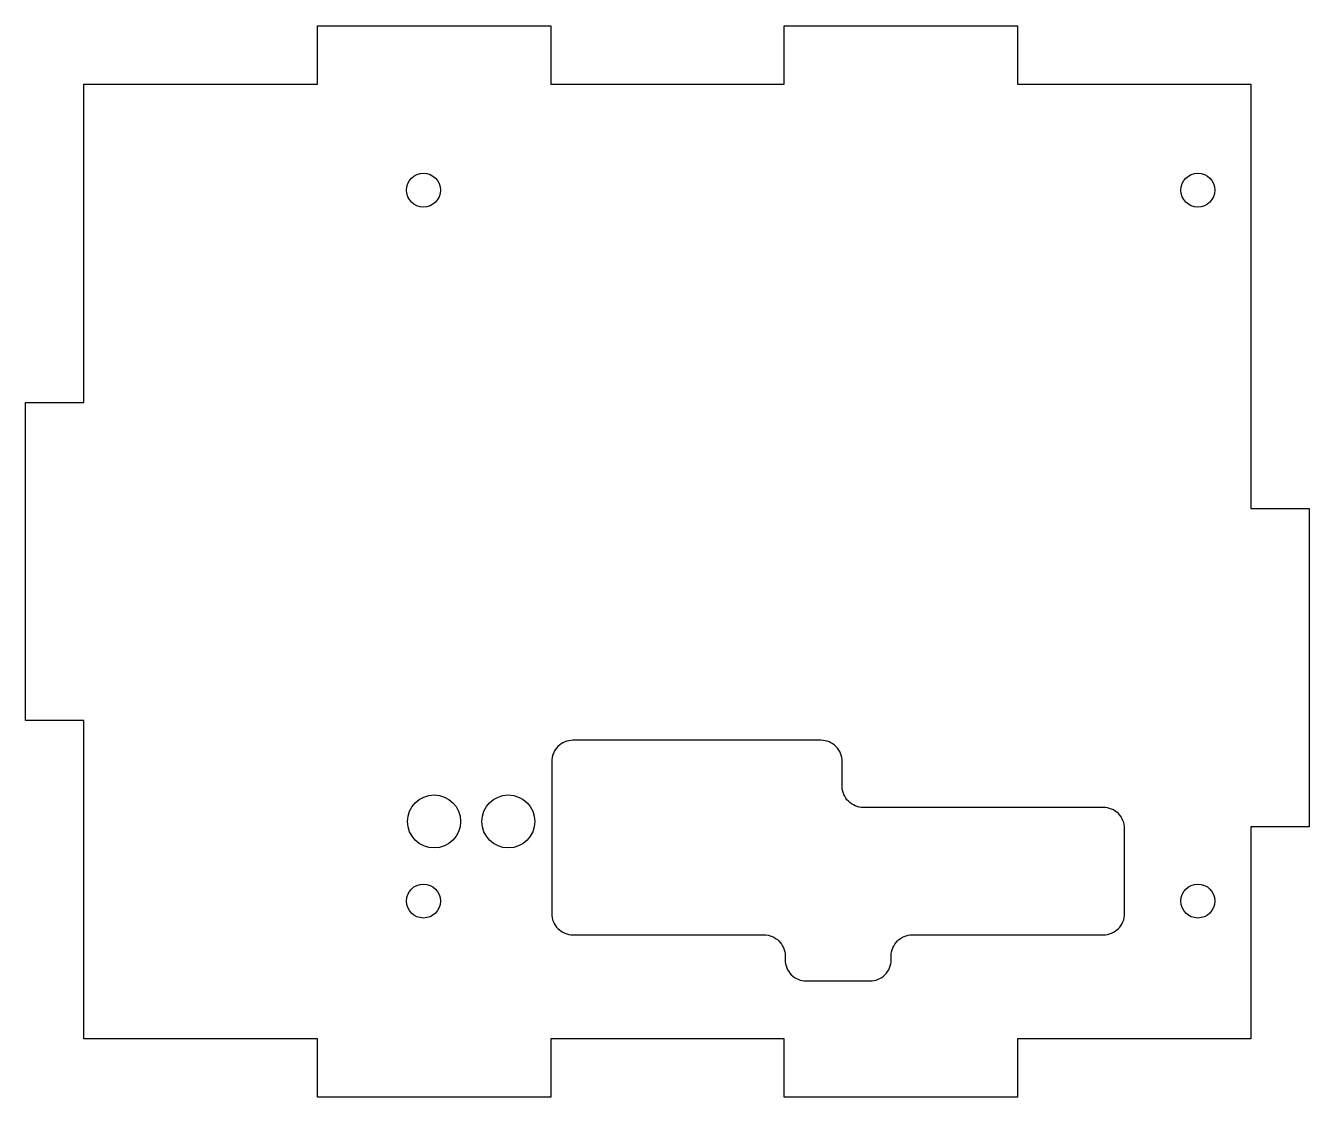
# Model space of a CAD drawing. Header units: millimetres. Extents: x -61 to 60, y -99 to 2.
import ezdxf

# ---------------------------------------------------------------- set-up
doc = ezdxf.new("R2010")
doc.units = ezdxf.units.MM
doc.layers.get('0').update_dxf_attribs({"linetype": 'CONTINUOUS'})

msp = doc.modelspace()

# ---------------------------------------------------------------- linework, layer by layer
msp.add_lwpolyline([(54.87, -43.49), (60.37, -43.49), (60.37, -73.49), (54.87, -73.49), (54.87, -93.49), (32.87, -93.49), (32.87, -98.99), (10.87, -98.99), (10.87, -93.49), (-11.13, -93.49), (-11.13, -98.99), (-33.13, -98.99), (-33.13, -93.49), (-55.13, -93.49), (-55.13, -63.49), (-60.63, -63.49), (-60.63, -33.49), (-55.13, -33.49), (-55.13, -3.49), (-33.13, -3.49), (-33.13, 2.01), (-11.13, 2.01), (-11.13, -3.49), (10.87, -3.49), (10.87, 2.01), (32.87, 2.01), (32.87, -3.49), (54.87, -3.49)], close=True)
msp.add_lwpolyline([(18.34, -71.67, -0.414214), (16.34, -69.67), (16.34, -67.34, 0.414214), (14.34, -65.34), (-9.04, -65.34, 0.414214), (-11.04, -67.34), (-11.04, -81.67, 0.414214), (-9.04, -83.67), (8.96, -83.67, -0.414214), (10.96, -85.67), (10.96, -86.02, 0.414214), (12.96, -88.02), (18.96, -88.02, 0.414214), (20.96, -86.02), (20.96, -85.67, -0.414214), (22.96, -83.67), (40.96, -83.67, 0.414214), (42.96, -81.67), (42.96, -73.67, 0.414214), (40.96, -71.67)], format="xyb", close=True)
for centre, radius in [((-23.13, -13.49), 1.6), ((49.87, -13.49), 1.6), ((-22.13, -72.99), 2.5), ((-15.13, -72.99), 2.5), ((-23.13, -80.49), 1.6), ((49.87, -80.49), 1.6)]:
    msp.add_circle(centre, radius)

doc.saveas('drawing.dxf')
